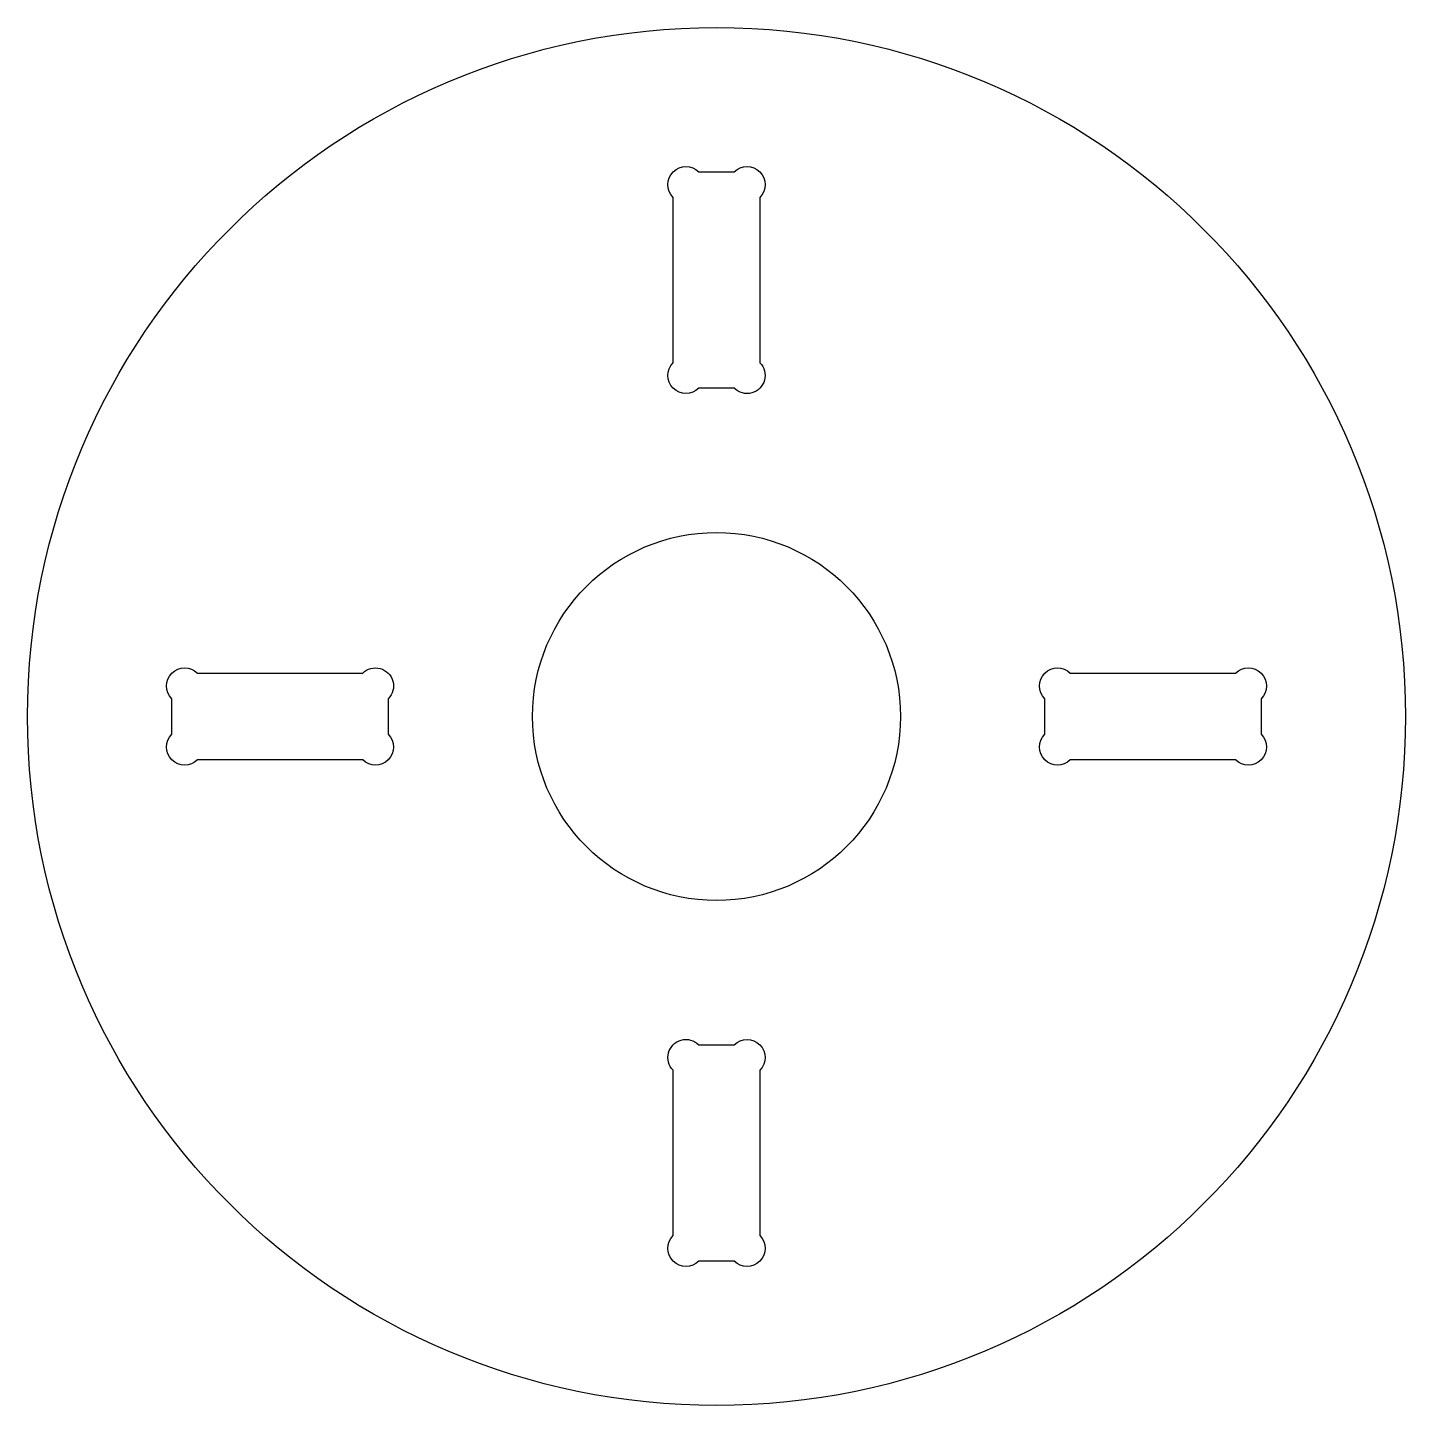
# Model space of a CAD drawing. Header units: millimetres. Extents: x -95 to 95, y -95 to 95.
import ezdxf

# ---------------------------------------------------------------- set-up
doc = ezdxf.new("R2010")
doc.units = ezdxf.units.MM
doc.layers.get('0').update_dxf_attribs({"linetype": 'CONTINUOUS'})

msp = doc.modelspace()

# ---------------------------------------------------------------- linework, layer by layer
for points in [[(-2.46, 75.5), (2.46, 75.5, -1), (6, 71.96), (6, 49.04, -1), (2.46, 45.5), (-2.46, 45.5, -1), (-6, 49.04), (-6, 71.96, -1)], [(-75.5, -2.46), (-75.5, 2.46, -1), (-71.96, 6), (-49.04, 6, -1), (-45.5, 2.46), (-45.5, -2.46, -1), (-49.04, -6), (-71.96, -6, -1)], [(75.5, 2.46), (75.5, -2.46, -1), (71.96, -6), (49.04, -6, -1), (45.5, -2.46), (45.5, 2.46, -1), (49.04, 6), (71.96, 6, -1)], [(2.46, -75.5), (-2.46, -75.5, -1), (-6, -71.96), (-6, -49.04, -1), (-2.46, -45.5), (2.46, -45.5, -1), (6, -49.04), (6, -71.96, -1)]]:
    msp.add_lwpolyline(points, format="xyb", close=True)
for radius in [95.5, 25.5]:
    msp.add_circle((0, 0), radius)

doc.saveas('drawing.dxf')
